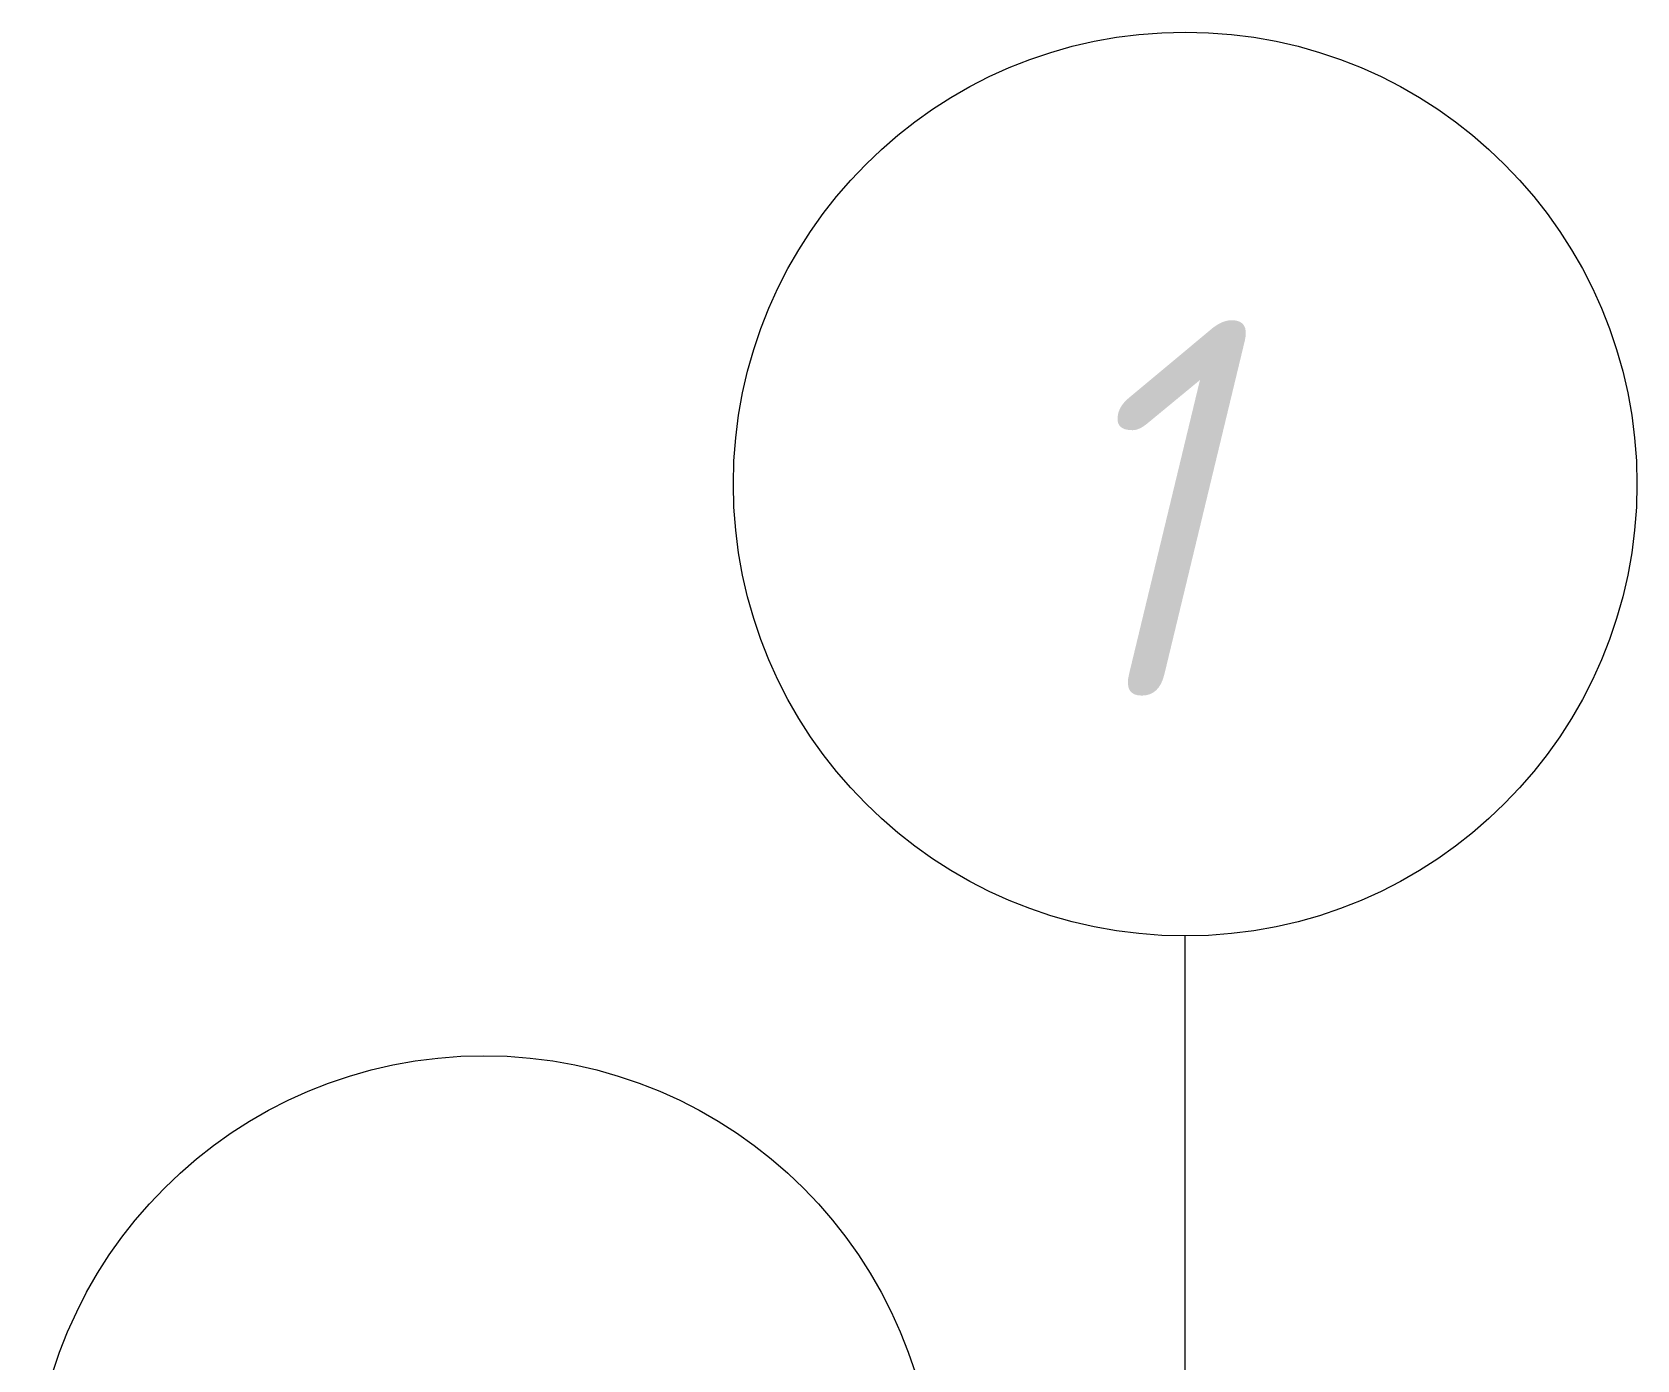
# Model space of a CAD drawing. Header units: millimetres. Extents: x 5993 to 95364, y 94667 to 143522.
# Drawn here: x 40760 to 41974, y 121175 to 122179 of the extents above; entities that cross this region are included whole.
import ezdxf

# ---------------------------------------------------------------- set-up
doc = ezdxf.new("R2010")
doc.units = ezdxf.units.MM
doc.linetypes.add('50_200_ШТРИХ_1Т_ш5_п1_п1_', pattern=[1400, 1000, -200, 0, -200])
doc.layers.add('S-GRID-____-IDEN', color=7, linetype='Continuous', lineweight=9)
doc.layers.add('S-GRID-____-OTLN-1', color=7, linetype='50_200_ШТРИХ_1Т_ш5_п1_п1_', lineweight=9)
doc.styles.add('ISOCPEUR_I_9', font='isocpeui.ttf', dxfattribs={"width": 0.9, "height": 250})

# ---------------------------------------------------------------- blocks, each defined once
blk = doc.blocks.new('Ось сетки - Круг_Ø6_00__ISO-2_5_0_9K_-25732049-АР1_План отверстий 2 этажа в осях 1-64_Ю-ЯЯ')
at = {"layer": 'S-GRID-____-IDEN'}
blk.add_circle((0, 0), 3, dxfattribs=at)

msp = doc.modelspace()

# ---------------------------------------------------------------- linework, layer by layer
at = {"layer": 'S-GRID-____-OTLN-1', "color": 251, "ltscale": 0.6, "true_color": 0x636466}
msp.add_line((41632.7, 118402.6), (41632.7, 121495.1), dxfattribs=at)

# ---------------------------------------------------------------- block references
at = {"layer": 'S-GRID-____-IDEN', "xscale": 113.929722309601, "yscale": 113.929722309601, "zscale": 113.929722309601}
msp.add_blockref('Ось сетки - Круг_Ø6_00__ISO-2_5_0_9K_-25732049-АР1_План отверстий 2 этажа в осях 1-64_Ю-ЯЯ', (41632.7, 121836.9), dxfattribs=at)
at = {"layer": 'S-GRID-____-IDEN', "xscale": 113.929722309601, "yscale": 113.929722309601, "zscale": 113.929722309601, "rotation": 89.9999999999998}
msp.add_blockref('Ось сетки - Круг_Ø6_00__ISO-2_5_0_9K_-25732049-АР1_План отверстий 2 этажа в осях 1-64_Ю-ЯЯ', (41102.2, 121062.8), dxfattribs=at)

# ---------------------------------------------------------------- texts
at = {"layer": 'S-GRID-____-IDEN', "insert": (41521.2, 121960.8), "char_height": 284.824, "width": 164.405, "attachment_point": 1, "style": 'ISOCPEUR_I_9'}
msp.add_mtext('\\fISOCPEUR|b0|i1|c204|p34|;\\W.9;1', dxfattribs=at)

doc.saveas('drawing.dxf')
